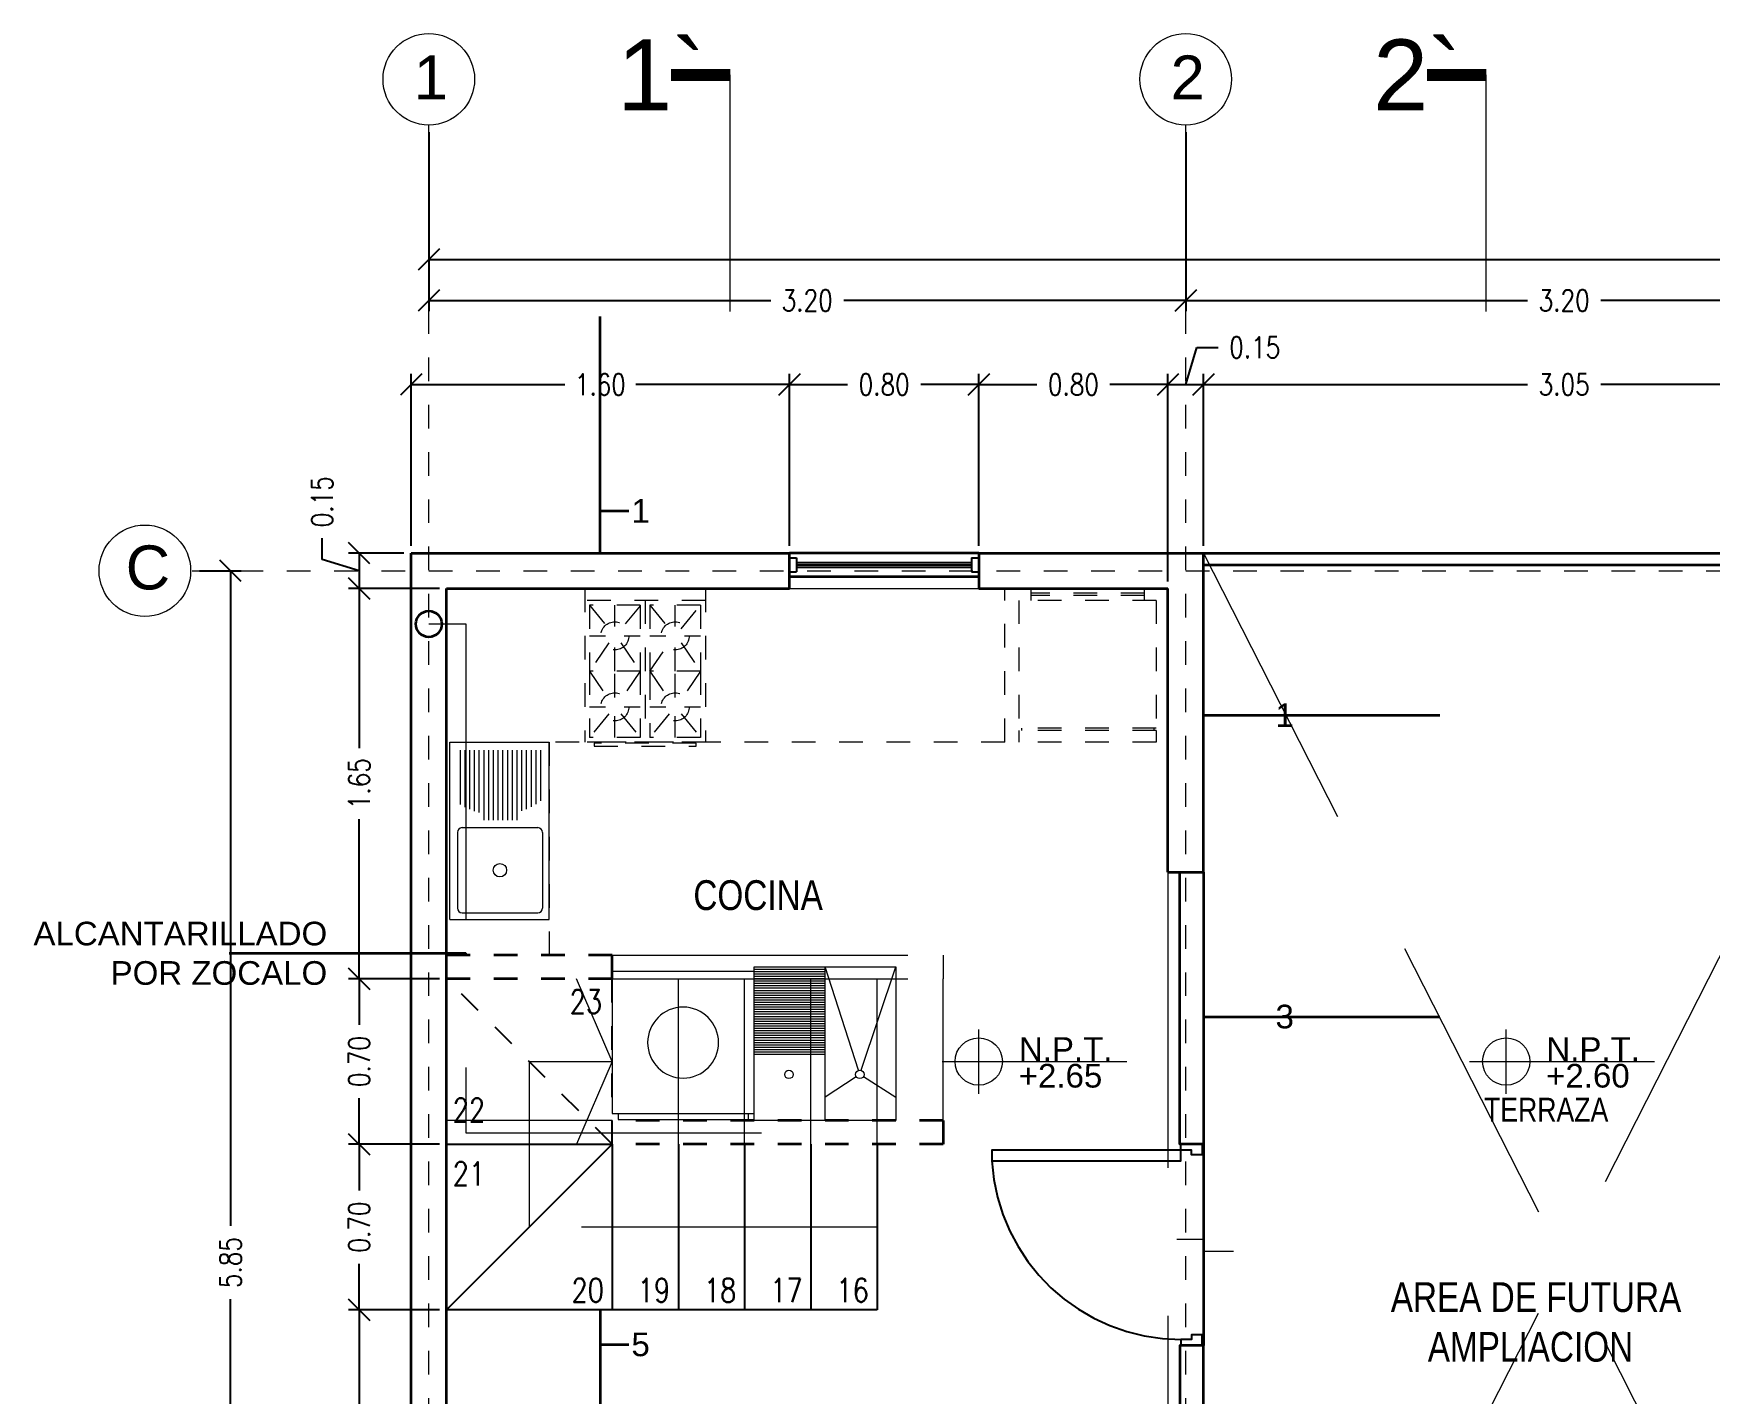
# Model space of a CAD drawing. Header units: metres. Extents: x -255 to -21, y -382 to -241.
# Drawn here: x -45.14 to -38.05, y -316.88 to -311.13 of the extents above; entities that cross this region are included whole.
import ezdxf
from ezdxf.enums import TextEntityAlignment as Align

# ---------------------------------------------------------------- set-up
doc = ezdxf.new("R2010")
doc.units = ezdxf.units.M
doc.header["$LTSCALE"] = 5
doc.header["$MEASUREMENT"] = 0
for name, pattern in [('CENTER2', [1.125, 0.75, -0.125, 0.125, -0.125]), ('DASHDOT', [1, 0.5, -0.25, 0, -0.25]), ('HIDDEN', [0.375, 0.25, -0.125])]:
    doc.linetypes.add(name, pattern=pattern)
doc.layers.get('0').update_dxf_attribs({"color": 30})
for name, color, linetype, lineweight in [('A-ANNO-DIMS', 3, 'Continuous', 18), ('A-ANNO-NOTE', 7, 'Continuous', 35), ('A-ANNO-SYMB', 3, 'Continuous', 18), ('A-ANNO-TEXT', 3, 'Continuous', 18), ('A-DOOR-FULL', 4, 'Continuous', 25), ('A-FLOR-LEVL', 7, 'Continuous', 35), ('A-FLOR-OVHD', 3, 'HIDDEN', 18), ('A-FLOR-STRS', 4, 'Continuous', 25), ('A-FURN', 8, 'Continuous', 18), ('A-GLAZ-FULL', 4, 'Continuous', 25), ('A-WALL-FULL-EXTR', 7, 'Continuous', 35), ('A-WALL-FULL-INTR', 7, 'Continuous', 35)]:
    doc.layers.add(name, color=color, linetype=linetype, lineweight=lineweight)
doc.styles.add('E-ARIAL', font='arial.ttf')
doc.styles.add('E-ROMANS', font='romans.shx', dxfattribs={"width": 0.8})
doc.styles.get("Standard").update_dxf_attribs({"font": 'arial.ttf'})
doc.dimstyles.new('E-0050_TICK_18', dxfattribs={"dimscale": 0.001, "dimtxt": 90, "dimasz": 90, "dimexe": 45, "dimexo": 30, "dimgap": 45, "dimtad": 0, "dimzin": 0, "dimdsep": 46, "dimtxsty": 'E-ROMANS', "dimblk": 'OBLIQUE', "dimcen": 45, "dimclrd": 256, "dimclre": 256, "dimclrt": 256, "dimadec": 0, "dimazin": 0, "dimtfac": 1, "dimtmove": 1, "dimatfit": 3, "dimldrblk": 'OPEN90', "dimfxl": 1, "dimtfill": 1, "dimtolj": 1, "dimtzin": 0, "dimarcsym": 0})
doc.dimstyles.new('E-0200_TICK_12', dxfattribs={"dimscale": 0.001, "dimtxt": 240, "dimasz": 240, "dimexe": 120, "dimexo": 80, "dimgap": 120, "dimtad": 0, "dimzin": 0, "dimdsep": 46, "dimtxsty": 'E-ROMANS', "dimblk": 'OBLIQUE', "dimcen": 120, "dimclrd": 256, "dimclre": 256, "dimclrt": 256, "dimadec": 0, "dimazin": 0, "dimtfac": 1, "dimtmove": 1, "dimatfit": 3, "dimldrblk": 'OPEN90', "dimfxl": 1, "dimtfill": 1, "dimtolj": 1, "dimtzin": 0, "dimlwd": -1, "dimarcsym": 0})

# ---------------------------------------------------------------- blocks, each defined once
blk = doc.blocks.new('_Oblique')
at = {"color": 0, "linetype": 'ByBlock', "lineweight": -2}
blk.add_line((-0.5, -0.5), (0.5, 0.5), dxfattribs=at)
blk = doc.blocks.new('*D364')
at = {"layer": 'A-ANNO-DIMS', "lineweight": -2, "transparency": 16777216}
for p, q in [((-43.4683, -311.5449), (-43.4683, -312.3012)), ((-40.2683, -311.5449), (-40.2683, -312.3012)), ((-43.4683, -312.2562), (-42.023, -312.2562)), ((-40.2683, -312.2562), (-41.7136, -312.2562))]:
    blk.add_line(p, q, dxfattribs=at)
at = {"layer": 'A-ANNO-DIMS', "lineweight": -2, "transparency": 16777216, "xscale": 0.09, "yscale": 0.09, "zscale": 0.09, "rotation": 180}
blk.add_blockref('_Oblique', (-43.4683, -312.2562), dxfattribs=at)
at = {"layer": 'A-ANNO-DIMS', "lineweight": -2, "transparency": 16777216, "xscale": 0.09, "yscale": 0.09, "zscale": 0.09}
blk.add_blockref('_Oblique', (-40.2683, -312.2562), dxfattribs=at)
at = {"layer": 'A-ANNO-DIMS', "transparency": 16777216, "insert": (-41.8683, -312.2562), "char_height": 0.09, "attachment_point": 5, "style": 'E-ROMANS', "bg_fill": 3, "box_fill_scale": 1.25, "bg_fill_color": 256, "bg_fill_true_color": 13158600, "bg_fill_transparency": 0}
blk.add_mtext('\\A1;3.20', dxfattribs=at)
blk = doc.blocks.new('_Open90')
at = {"color": 0, "linetype": 'ByBlock', "lineweight": -2}
for p, q in [((0, 0), (-1, 0)), ((-0.5, 0.5), (0, 0)), ((0, 0), (-0.5, -0.5))]:
    blk.add_line(p, q, dxfattribs=at)
blk = doc.blocks.new('*D365')
at = {"layer": 'A-ANNO-DIMS', "lineweight": -2, "transparency": 16777216}
for p, q in [((-40.2683, -311.5449), (-40.2683, -312.3012)), ((-40.2683, -312.2562), (-38.823, -312.2562)), ((-37.0683, -312.2562), (-38.5136, -312.2562)), ((-37.0683, -312.2262), (-37.0683, -312.2112))]:
    blk.add_line(p, q, dxfattribs=at)
at = {"layer": 'A-ANNO-DIMS', "lineweight": -2, "transparency": 16777216, "xscale": 0.09, "yscale": 0.09, "zscale": 0.09, "rotation": 180}
blk.add_blockref('_Oblique', (-40.2683, -312.2562), dxfattribs=at)
at = {"layer": 'A-ANNO-DIMS', "lineweight": -2, "transparency": 16777216, "xscale": 0.09, "yscale": 0.09, "zscale": 0.09}
blk.add_blockref('_Oblique', (-37.0683, -312.2562), dxfattribs=at)
at = {"layer": 'A-ANNO-DIMS', "transparency": 16777216, "insert": (-38.6683, -312.2562), "char_height": 0.09, "attachment_point": 5, "style": 'E-ROMANS', "bg_fill": 3, "box_fill_scale": 1.25, "bg_fill_color": 256, "bg_fill_true_color": 13158600, "bg_fill_transparency": 0}
blk.add_mtext('\\A1;3.20', dxfattribs=at)
blk = doc.blocks.new('*D370')
at = {"layer": 'A-ANNO-DIMS', "lineweight": -2, "transparency": 16777216}
for p, q in [((-43.4683, -311.5449), (-43.4683, -312.1283)), ((-24.2683, -311.5449), (-24.2683, -312.1283)), ((-43.4683, -312.0833), (-34.0521, -312.0833)), ((-24.2683, -312.0833), (-33.6844, -312.0833))]:
    blk.add_line(p, q, dxfattribs=at)
at = {"layer": 'A-ANNO-DIMS', "lineweight": -2, "transparency": 16777216, "xscale": 0.09, "yscale": 0.09, "zscale": 0.09, "rotation": 180}
blk.add_blockref('_Oblique', (-43.4683, -312.0833), dxfattribs=at)
at = {"layer": 'A-ANNO-DIMS', "lineweight": -2, "transparency": 16777216, "xscale": 0.09, "yscale": 0.09, "zscale": 0.09}
blk.add_blockref('_Oblique', (-24.2683, -312.0833), dxfattribs=at)
at = {"layer": 'A-ANNO-DIMS', "transparency": 16777216, "insert": (-33.8683, -312.0833), "char_height": 0.09, "attachment_point": 5, "style": 'E-ROMANS', "bg_fill": 3, "box_fill_scale": 1.25, "bg_fill_color": 256, "bg_fill_true_color": 13158600, "bg_fill_transparency": 0}
blk.add_mtext('\\A1;19.20', dxfattribs=at)
blk = doc.blocks.new('TAG-LEVEL-PL')
for p, q in [((0, -0.1359), (0, 0.1359)), ((-0.1545, 0), (0.6266, 0))]:
    blk.add_line(p, q)
blk.add_circle((0, 0), 0.1)
at = {"style": 'E-ARIAL'}
blk.add_attdef('REF', text='', height=0.1, dxfattribs=at).set_placement((0.1697, -0.0271), align=Align.BOTTOM_LEFT)
blk.add_attdef('NIVEL', text='', height=0.1, dxfattribs=at).set_placement((0.1688, -0.01), align=Align.TOP_LEFT)
blk = doc.blocks.new('DOOR-80')
for points in [[(-0.07, 0.89), (-0.07, 0.09), (-0.025, 0.09), (-0.025, 0.89), (-0.07, 0.89)], [(-0.825, 0.09), (-0.85, 0.09), (-0.85, 0), (-0.805, 0), (-0.805, 0.045), (-0.825, 0.045), (-0.825, 0.09)], [(-0.025, 0.09), (0, 0.09), (0, 0), (-0.045, 0), (-0.045, 0.045), (-0.025, 0.045), (-0.025, 0.09)]]:
    blk.add_lwpolyline(points)
at = {"linetype": 'HIDDEN'}
blk.add_arc((-0.0227, 0.0891), 0.8023, 93.38109, 179.93414, dxfattribs=at)
blk = doc.blocks.new('*D491')
at = {"layer": 'A-ANNO-DIMS', "lineweight": -2, "transparency": 16777216}
for p, q in [((-44.4383, -313.3995), (-44.2613, -313.3995)), ((-44.3063, -313.3995), (-44.3063, -316.1698)), ((-44.3063, -319.2495), (-44.3063, -316.4792)), ((-44.4383, -319.2495), (-44.2613, -319.2495))]:
    blk.add_line(p, q, dxfattribs=at)
at = {"layer": 'A-ANNO-DIMS', "lineweight": -2, "transparency": 16777216, "xscale": 0.09, "yscale": 0.09, "zscale": 0.09}
for p, rotation in [((-44.3063, -313.3995), 90), ((-44.3063, -319.2495), 270)]:
    blk.add_blockref('_Oblique', p, dxfattribs=dict(at, rotation=rotation))
at = {"layer": 'A-ANNO-DIMS', "transparency": 16777216, "insert": (-44.3063, -316.3245), "char_height": 0.09, "attachment_point": 5, "rotation": 90, "style": 'E-ROMANS', "bg_fill": 3, "box_fill_scale": 1.25, "bg_fill_color": 256, "bg_fill_true_color": 13158600, "bg_fill_transparency": 0}
blk.add_mtext('\\A1;5.85', dxfattribs=at)
blk = doc.blocks.new('*D492')
at = {"layer": 'A-ANNO-DIMS', "lineweight": -2, "transparency": 16777216}
for p, q in [((-43.9198, -313.3522), (-43.9198, -313.2622)), ((-43.7623, -313.3995), (-43.9198, -313.3522)), ((-43.5733, -313.3245), (-43.8073, -313.3245)), ((-43.7623, -313.3245), (-43.7623, -313.4745)), ((-43.4233, -313.4745), (-43.8073, -313.4745))]:
    blk.add_line(p, q, dxfattribs=at)
at = {"layer": 'A-ANNO-DIMS', "lineweight": -2, "transparency": 16777216, "xscale": 0.09, "yscale": 0.09, "zscale": 0.09}
for p, rotation in [((-43.7623, -313.3245), 90), ((-43.7623, -313.4745), 270)]:
    blk.add_blockref('_Oblique', p, dxfattribs=dict(at, rotation=rotation))
at = {"layer": 'A-ANNO-DIMS', "transparency": 16777216, "insert": (-43.9198, -313.1075), "char_height": 0.09, "attachment_point": 5, "rotation": 90, "style": 'E-ROMANS', "bg_fill": 3, "box_fill_scale": 1.25, "bg_fill_color": 256, "bg_fill_true_color": 13158600, "bg_fill_transparency": 0}
blk.add_mtext('\\A1;0.15', dxfattribs=at)
blk = doc.blocks.new('*D493')
at = {"layer": 'A-ANNO-DIMS', "lineweight": -2, "transparency": 16777216}
for p, q in [((-43.4233, -313.4745), (-43.8073, -313.4745)), ((-43.7623, -313.4745), (-43.7623, -314.1499)), ((-43.7623, -315.1245), (-43.7623, -314.4491)), ((-43.4233, -315.1245), (-43.8073, -315.1245))]:
    blk.add_line(p, q, dxfattribs=at)
at = {"layer": 'A-ANNO-DIMS', "lineweight": -2, "transparency": 16777216, "xscale": 0.09, "yscale": 0.09, "zscale": 0.09}
for p, rotation in [((-43.7623, -313.4745), 90), ((-43.7623, -315.1245), 270)]:
    blk.add_blockref('_Oblique', p, dxfattribs=dict(at, rotation=rotation))
at = {"layer": 'A-ANNO-DIMS', "transparency": 16777216, "insert": (-43.7623, -314.2995), "char_height": 0.09, "attachment_point": 5, "rotation": 90, "style": 'E-ROMANS', "bg_fill": 3, "box_fill_scale": 1.25, "bg_fill_color": 256, "bg_fill_true_color": 13158600, "bg_fill_transparency": 0}
blk.add_mtext('\\A1;1.65', dxfattribs=at)
blk = doc.blocks.new('*D494')
at = {"layer": 'A-ANNO-DIMS', "lineweight": -2, "transparency": 16777216}
for p, q in [((-43.4233, -315.1245), (-43.8073, -315.1245)), ((-43.7623, -315.1245), (-43.7623, -315.3198)), ((-43.7623, -315.8245), (-43.7623, -315.6292)), ((-43.4233, -315.8245), (-43.8073, -315.8245))]:
    blk.add_line(p, q, dxfattribs=at)
at = {"layer": 'A-ANNO-DIMS', "lineweight": -2, "transparency": 16777216, "xscale": 0.09, "yscale": 0.09, "zscale": 0.09}
for p, rotation in [((-43.7623, -315.1245), 90), ((-43.7623, -315.8245), 270)]:
    blk.add_blockref('_Oblique', p, dxfattribs=dict(at, rotation=rotation))
at = {"layer": 'A-ANNO-DIMS', "transparency": 16777216, "insert": (-43.7623, -315.4745), "char_height": 0.09, "attachment_point": 5, "rotation": 90, "style": 'E-ROMANS', "bg_fill": 3, "box_fill_scale": 1.25, "bg_fill_color": 256, "bg_fill_true_color": 13158600, "bg_fill_transparency": 0}
blk.add_mtext('\\A1;0.70', dxfattribs=at)
blk = doc.blocks.new('*D495')
at = {"layer": 'A-ANNO-DIMS', "lineweight": -2, "transparency": 16777216}
for p, q in [((-43.4233, -315.8245), (-43.8073, -315.8245)), ((-43.7623, -315.8245), (-43.7623, -316.0198)), ((-43.7623, -316.5245), (-43.7623, -316.3292)), ((-43.4233, -316.5245), (-43.8073, -316.5245))]:
    blk.add_line(p, q, dxfattribs=at)
at = {"layer": 'A-ANNO-DIMS', "lineweight": -2, "transparency": 16777216, "xscale": 0.09, "yscale": 0.09, "zscale": 0.09}
for p, rotation in [((-43.7623, -315.8245), 90), ((-43.7623, -316.5245), 270)]:
    blk.add_blockref('_Oblique', p, dxfattribs=dict(at, rotation=rotation))
at = {"layer": 'A-ANNO-DIMS', "transparency": 16777216, "insert": (-43.7623, -316.1745), "char_height": 0.09, "attachment_point": 5, "rotation": 90, "style": 'E-ROMANS', "bg_fill": 3, "box_fill_scale": 1.25, "bg_fill_color": 256, "bg_fill_true_color": 13158600, "bg_fill_transparency": 0}
blk.add_mtext('\\A1;0.70', dxfattribs=at)
blk = doc.blocks.new('*D496')
at = {"layer": 'A-ANNO-DIMS', "lineweight": -2, "transparency": 16777216}
for p, q in [((-43.4233, -316.5245), (-43.8073, -316.5245)), ((-43.7623, -316.5245), (-43.7623, -317.6948)), ((-43.7623, -319.1745), (-43.7623, -318.0042)), ((-43.4233, -319.1745), (-43.8073, -319.1745))]:
    blk.add_line(p, q, dxfattribs=at)
at = {"layer": 'A-ANNO-DIMS', "lineweight": -2, "transparency": 16777216, "xscale": 0.09, "yscale": 0.09, "zscale": 0.09}
for p, rotation in [((-43.7623, -316.5245), 90), ((-43.7623, -319.1745), 270)]:
    blk.add_blockref('_Oblique', p, dxfattribs=dict(at, rotation=rotation))
at = {"layer": 'A-ANNO-DIMS', "transparency": 16777216, "insert": (-43.7623, -317.8495), "char_height": 0.09, "attachment_point": 5, "rotation": 90, "style": 'E-ROMANS', "bg_fill": 3, "box_fill_scale": 1.25, "bg_fill_color": 256, "bg_fill_true_color": 13158600, "bg_fill_transparency": 0}
blk.add_mtext('\\A1;2.65', dxfattribs=at)
blk = doc.blocks.new('*D510')
at = {"layer": 'A-ANNO-DIMS', "lineweight": -2, "transparency": 16777216}
for p, q in [((-43.5433, -313.2945), (-43.5433, -312.5673)), ((-43.5433, -312.6123), (-42.8928, -312.6123)), ((-41.9433, -312.6123), (-42.5937, -312.6123)), ((-41.9433, -313.2945), (-41.9433, -312.5673))]:
    blk.add_line(p, q, dxfattribs=at)
at = {"layer": 'A-ANNO-DIMS', "lineweight": -2, "transparency": 16777216, "xscale": 0.09, "yscale": 0.09, "zscale": 0.09, "rotation": 180}
blk.add_blockref('_Oblique', (-43.5433, -312.6123), dxfattribs=at)
at = {"layer": 'A-ANNO-DIMS', "lineweight": -2, "transparency": 16777216, "xscale": 0.09, "yscale": 0.09, "zscale": 0.09}
blk.add_blockref('_Oblique', (-41.9433, -312.6123), dxfattribs=at)
at = {"layer": 'A-ANNO-DIMS', "transparency": 16777216, "insert": (-42.7433, -312.6123), "char_height": 0.09, "attachment_point": 5, "style": 'E-ROMANS', "bg_fill": 3, "box_fill_scale": 1.25, "bg_fill_color": 256, "bg_fill_true_color": 13158600, "bg_fill_transparency": 0}
blk.add_mtext('\\A1;1.60', dxfattribs=at)
blk = doc.blocks.new('*D511')
at = {"layer": 'A-ANNO-DIMS', "lineweight": -2, "transparency": 16777216}
for p, q in [((-41.9433, -313.2945), (-41.9433, -312.5673)), ((-41.9433, -312.6123), (-41.698, -312.6123)), ((-41.1433, -312.6123), (-41.3886, -312.6123)), ((-41.1433, -313.2945), (-41.1433, -312.5673))]:
    blk.add_line(p, q, dxfattribs=at)
at = {"layer": 'A-ANNO-DIMS', "lineweight": -2, "transparency": 16777216, "xscale": 0.09, "yscale": 0.09, "zscale": 0.09, "rotation": 180}
blk.add_blockref('_Oblique', (-41.9433, -312.6123), dxfattribs=at)
at = {"layer": 'A-ANNO-DIMS', "lineweight": -2, "transparency": 16777216, "xscale": 0.09, "yscale": 0.09, "zscale": 0.09}
blk.add_blockref('_Oblique', (-41.1433, -312.6123), dxfattribs=at)
at = {"layer": 'A-ANNO-DIMS', "transparency": 16777216, "insert": (-41.5433, -312.6123), "char_height": 0.09, "attachment_point": 5, "style": 'E-ROMANS', "bg_fill": 3, "box_fill_scale": 1.25, "bg_fill_color": 256, "bg_fill_true_color": 13158600, "bg_fill_transparency": 0}
blk.add_mtext('\\A1;0.80', dxfattribs=at)
blk = doc.blocks.new('*D512')
at = {"layer": 'A-ANNO-DIMS', "lineweight": -2, "transparency": 16777216}
for p, q in [((-41.1433, -313.2945), (-41.1433, -312.5673)), ((-41.1433, -312.6123), (-40.898, -312.6123)), ((-40.3433, -312.6123), (-40.5886, -312.6123)), ((-40.3433, -313.4445), (-40.3433, -312.5673))]:
    blk.add_line(p, q, dxfattribs=at)
at = {"layer": 'A-ANNO-DIMS', "lineweight": -2, "transparency": 16777216, "xscale": 0.09, "yscale": 0.09, "zscale": 0.09, "rotation": 180}
blk.add_blockref('_Oblique', (-41.1433, -312.6123), dxfattribs=at)
at = {"layer": 'A-ANNO-DIMS', "lineweight": -2, "transparency": 16777216, "xscale": 0.09, "yscale": 0.09, "zscale": 0.09}
blk.add_blockref('_Oblique', (-40.3433, -312.6123), dxfattribs=at)
at = {"layer": 'A-ANNO-DIMS', "transparency": 16777216, "insert": (-40.7433, -312.6123), "char_height": 0.09, "attachment_point": 5, "style": 'E-ROMANS', "bg_fill": 3, "box_fill_scale": 1.25, "bg_fill_color": 256, "bg_fill_true_color": 13158600, "bg_fill_transparency": 0}
blk.add_mtext('\\A1;0.80', dxfattribs=at)
blk = doc.blocks.new('*D513')
at = {"layer": 'A-ANNO-DIMS', "lineweight": -2, "transparency": 16777216}
for p, q in [((-40.2683, -312.6123), (-40.221, -312.4548)), ((-40.221, -312.4548), (-40.131, -312.4548)), ((-40.3433, -313.4445), (-40.3433, -312.5673)), ((-40.3433, -312.6123), (-40.1933, -312.6123)), ((-40.1933, -313.2945), (-40.1933, -312.5673))]:
    blk.add_line(p, q, dxfattribs=at)
at = {"layer": 'A-ANNO-DIMS', "lineweight": -2, "transparency": 16777216, "xscale": 0.09, "yscale": 0.09, "zscale": 0.09, "rotation": 180}
blk.add_blockref('_Oblique', (-40.3433, -312.6123), dxfattribs=at)
at = {"layer": 'A-ANNO-DIMS', "lineweight": -2, "transparency": 16777216, "xscale": 0.09, "yscale": 0.09, "zscale": 0.09}
blk.add_blockref('_Oblique', (-40.1933, -312.6123), dxfattribs=at)
at = {"layer": 'A-ANNO-DIMS', "transparency": 16777216, "insert": (-39.9763, -312.4548), "char_height": 0.09, "attachment_point": 5, "style": 'E-ROMANS', "bg_fill": 3, "box_fill_scale": 1.25, "bg_fill_color": 256, "bg_fill_true_color": 13158600, "bg_fill_transparency": 0}
blk.add_mtext('\\A1;0.15', dxfattribs=at)
blk = doc.blocks.new('*D514')
at = {"layer": 'A-ANNO-DIMS', "lineweight": -2, "transparency": 16777216}
for p, q in [((-40.1933, -313.2945), (-40.1933, -312.5673)), ((-40.1933, -312.6123), (-38.823, -312.6123)), ((-37.1433, -312.6123), (-38.5136, -312.6123)), ((-37.1433, -313.2945), (-37.1433, -312.5673))]:
    blk.add_line(p, q, dxfattribs=at)
at = {"layer": 'A-ANNO-DIMS', "lineweight": -2, "transparency": 16777216, "xscale": 0.09, "yscale": 0.09, "zscale": 0.09, "rotation": 180}
blk.add_blockref('_Oblique', (-40.1933, -312.6123), dxfattribs=at)
at = {"layer": 'A-ANNO-DIMS', "lineweight": -2, "transparency": 16777216, "xscale": 0.09, "yscale": 0.09, "zscale": 0.09}
blk.add_blockref('_Oblique', (-37.1433, -312.6123), dxfattribs=at)
at = {"layer": 'A-ANNO-DIMS', "transparency": 16777216, "insert": (-38.6683, -312.6123), "char_height": 0.09, "attachment_point": 5, "style": 'E-ROMANS', "bg_fill": 3, "box_fill_scale": 1.25, "bg_fill_color": 256, "bg_fill_true_color": 13158600, "bg_fill_transparency": 0}
blk.add_mtext('\\A1;3.05', dxfattribs=at)
blk = doc.blocks.new('TAG-CORTE-2')
blk.add_line((0, 0), (0, 2))
at = {"const_width": 0.1}
blk.add_lwpolyline([(0, 2), (0.5, 2)], dxfattribs=at)
at = {"style": 'E-ARIAL'}
blk.add_attdef('A', text='', height=0.6, dxfattribs=at).set_placement((0.5, 2), align=Align.MIDDLE_LEFT)
blk = doc.blocks.new('LAVADORA-PL')
for p, q in [((0, 0), (0, 0.6)), ((0, 0.6), (0.6, 0.6)), ((0.6, 0.6), (0.6, 0)), ((0.625, 0.575), (0.625, 0.025)), ((0.6, 0), (0, 0))]:
    blk.add_line(p, q)
for points in [[(0.6, 0.575), (0.625, 0.575)], [(0.6, 0.025), (0.625, 0.025)]]:
    blk.add_lwpolyline(points)
blk.add_circle((0.3, 0.3), 0.15)

msp = doc.modelspace()

# ---------------------------------------------------------------- linework, layer by layer
at = {"layer": 'A-ANNO-SYMB', "linetype": 'CENTER2', "ltscale": 0.001}
for p, q in [((-43.4683, -324.5974), (-43.4683, -311.5149)), ((-40.2683, -324.5974), (-40.2683, -311.5149)), ((-44.4683, -313.3995), (-23.2683, -313.3995))]:
    msp.add_line(p, q, dxfattribs=at)
at = {"layer": 'A-ANNO-SYMB'}
msp.add_lwpolyline([(-40.3062, -316.2262), (-40.1933, -316.2262), (-40.1933, -316.2762), (-40.0665, -316.2762)], dxfattribs=at)
at = {"layer": 'A-ANNO-SYMB', "linetype": 'CENTER2'}
msp.add_circle((-44.6689, -313.3995), 0.1935, dxfattribs=at)
at = {"layer": 'A-FLOR-LEVL'}
for p, q in [((-41.1433, -313.3245), (-41.9433, -313.3245)), ((-40.1933, -313.3245), (-37.1433, -313.3245)), ((-40.1933, -313.3745), (-37.1433, -313.3745)), ((-41.1433, -313.4245), (-41.9433, -313.4245))]:
    msp.add_line(p, q, dxfattribs=at)
msp.add_lwpolyline([(-40.1933, -315.8245), (-40.1933, -316.6745)], dxfattribs=at)
at = {"layer": 'A-FLOR-OVHD'}
for p, q in [((-40.1933, -313.3245), (-37.1433, -319.3245)), ((-40.1933, -319.3245), (-37.1433, -313.3245)), ((-41.9433, -313.4745), (-41.1433, -313.4745)), ((-40.3433, -314.6745), (-40.3433, -317.9745)), ((-42.6933, -315.0245), (-41.2933, -315.0245)), ((-41.2933, -315.0245), (-41.2933, -315.1245)), ((-42.6933, -315.1245), (-41.2933, -315.1245)), ((-42.4133, -315.8245), (-42.4133, -315.1245)), ((-42.1333, -315.8245), (-42.1333, -315.1245)), ((-41.8533, -315.8245), (-41.8533, -315.1245)), ((-41.5733, -315.8245), (-41.5733, -315.1245)), ((-41.2933, -315.7245), (-41.2933, -315.1245)), ((-43.0433, -316.1745), (-43.0433, -315.4745)), ((-43.0433, -315.4745), (-42.6933, -315.4745)), ((-41.5733, -316.1745), (-43.0433, -316.1745))]:
    msp.add_line(p, q, dxfattribs=at)
for points in [[(-42.6933, -315.4745), (-42.8445, -315.1245)], [(-42.6933, -315.4745), (-42.8445, -315.8245)]]:
    msp.add_lwpolyline(points, dxfattribs=at)
at = {"layer": 'A-FLOR-STRS', "linetype": 'HIDDEN', "ltscale": 0.001}
for q in [(-43.3933, -315.1245), (-42.6933, -315.1245)]:
    msp.add_line((-42.6933, -315.8245), q, dxfattribs=at)
at = {"layer": 'A-FLOR-STRS'}
for p, q in [((-43.3933, -315.8245), (-42.6933, -315.8245)), ((-42.6933, -315.8245), (-42.6933, -316.5245)), ((-42.4133, -315.8245), (-42.4133, -316.5245)), ((-42.1333, -315.8245), (-42.1333, -316.5245)), ((-41.8533, -315.8245), (-41.8533, -316.5245)), ((-41.5733, -315.8245), (-41.5733, -316.5245)), ((-41.5733, -316.5245), (-43.3933, -316.5245))]:
    msp.add_line(p, q, dxfattribs=at)
at = {"layer": 'A-FLOR-STRS', "linetype": 'DASHDOT', "ltscale": 15}
msp.add_line((-42.6933, -315.8245), (-43.3933, -316.5245), dxfattribs=at)
at = {"layer": 'A-FURN', "linetype": 'HIDDEN', "ltscale": 0.001}
for p, q in [((-42.8091, -313.4745), (-42.8091, -314.1245)), ((-42.2991, -313.5245), (-42.8091, -313.5245)), ((-42.5541, -313.5245), (-42.5541, -314.1245)), ((-42.2991, -313.4745), (-42.2991, -314.1245)), ((-40.9733, -313.5245), (-40.9733, -314.0645)), ((-40.3933, -313.5245), (-40.9733, -313.5245)), ((-40.3933, -313.5245), (-40.3933, -314.0645)), ((-42.7891, -313.5445), (-42.7071, -313.6445)), ((-42.5741, -313.5445), (-42.7891, -313.5445)), ((-42.7891, -313.5445), (-42.7891, -313.8245)), ((-42.6816, -313.6351), (-42.6816, -313.5445)), ((-42.5741, -313.548), (-42.6561, -313.6445)), ((-42.5741, -313.5445), (-42.5741, -313.8245)), ((-42.5341, -313.5445), (-42.4521, -313.6445)), ((-42.5341, -313.5445), (-42.5341, -313.848)), ((-42.3191, -313.5445), (-42.5341, -313.5445)), ((-42.4266, -313.6351), (-42.4266, -313.5445)), ((-42.4011, -313.6445), (-42.3191, -313.5445)), ((-42.3191, -313.5445), (-42.3191, -313.8245)), ((-42.7891, -313.6745), (-42.721, -313.6745)), ((-42.6422, -313.6745), (-42.5741, -313.6745)), ((-42.5341, -313.6745), (-42.466, -313.6745)), ((-42.3872, -313.6745), (-42.3191, -313.6745)), ((-42.7071, -313.7045), (-42.7891, -313.8245)), ((-42.6816, -313.8245), (-42.6816, -313.7139)), ((-42.6561, -313.7045), (-42.5741, -313.8245)), ((-42.5341, -313.8245), (-42.4521, -313.7045)), ((-42.4266, -313.8245), (-42.4266, -313.7139)), ((-42.4011, -313.7045), (-42.3191, -313.8245)), ((-42.7891, -313.8245), (-42.7071, -313.9445)), ((-42.7891, -313.8245), (-42.7891, -314.1045)), ((-42.5741, -313.8245), (-42.7891, -313.8245)), ((-42.6816, -313.9351), (-42.6816, -313.8245)), ((-42.5741, -313.8245), (-42.6561, -313.9445)), ((-42.5741, -313.8245), (-42.5741, -314.1045)), ((-42.5341, -313.8245), (-42.4521, -313.9445)), ((-42.3191, -313.8245), (-42.5341, -313.8245)), ((-42.5341, -313.8445), (-42.5341, -314.1045)), ((-42.4266, -313.9351), (-42.4266, -313.8245)), ((-42.3191, -313.8245), (-42.4011, -313.9445)), ((-42.3191, -313.8245), (-42.3191, -314.1045)), ((-42.7891, -313.9745), (-42.721, -313.9745)), ((-42.7071, -314.0045), (-42.7891, -314.1045)), ((-42.6816, -314.1045), (-42.6816, -314.0139)), ((-42.6561, -314.0045), (-42.5741, -314.1045)), ((-42.6422, -313.9745), (-42.5741, -313.9745)), ((-42.5341, -313.9745), (-42.466, -313.9745)), ((-42.4521, -314.0045), (-42.5341, -314.1045)), ((-42.4266, -314.1045), (-42.4266, -314.0139)), ((-42.4011, -314.0045), (-42.3191, -314.1045)), ((-42.3872, -313.9745), (-42.3191, -313.9745)), ((-40.3933, -314.0645), (-40.9733, -314.0645)), ((-40.3933, -314.0745), (-40.9733, -314.0745)), ((-40.9733, -314.0745), (-40.9733, -314.1245)), ((-40.9633, -314.0645), (-40.9633, -314.0745)), ((-40.4033, -314.0645), (-40.4033, -314.0745)), ((-40.3933, -314.0745), (-40.3933, -314.1245)), ((-41.0333, -314.1245), (-42.9591, -314.1245)), ((-42.9591, -314.1245), (-42.9591, -315.0245)), ((-42.2991, -314.1245), (-42.8091, -314.1245)), ((-42.5741, -314.1045), (-42.7891, -314.1045)), ((-42.3191, -314.1045), (-42.5341, -314.1045)), ((-40.3933, -314.1245), (-40.9733, -314.1245))]:
    msp.add_line(p, q, dxfattribs=at)
at = {"layer": 'A-FURN'}
for p, q in [((-43.3363, -314.1585), (-43.3363, -314.3874)), ((-43.3163, -314.1585), (-43.3163, -314.3985)), ((-43.2963, -314.1585), (-43.2963, -314.4078)), ((-43.2763, -314.1585), (-43.2763, -314.4154)), ((-43.2563, -314.1585), (-43.2563, -314.4214)), ((-43.2363, -314.1585), (-43.2363, -314.4542)), ((-43.2163, -314.1585), (-43.2163, -314.4542)), ((-43.1963, -314.1585), (-43.1963, -314.4542)), ((-43.1763, -314.1585), (-43.1763, -314.4542)), ((-43.1563, -314.1585), (-43.1563, -314.4542)), ((-43.1363, -314.1585), (-43.1363, -314.4542)), ((-43.1163, -314.1585), (-43.1163, -314.4542)), ((-43.0963, -314.1585), (-43.0963, -314.4542)), ((-43.0763, -314.1585), (-43.0763, -314.4146)), ((-43.0563, -314.1585), (-43.0563, -314.4068)), ((-43.0363, -314.1585), (-43.0363, -314.3973)), ((-43.0163, -314.1585), (-43.0163, -314.386)), ((-42.9963, -314.1585), (-42.9963, -314.3725)), ((-42.9591, -314.8745), (-42.9591, -314.1245)), ((-43.3477, -314.5055), (-43.3477, -314.8255)), ((-43.3277, -314.4855), (-43.0077, -314.4855)), ((-42.9877, -314.5055), (-42.9877, -314.8255)), ((-43.3277, -314.8455), (-43.0077, -314.8455)), ((-42.0933, -315.7245), (-42.0933, -315.0745)), ((-42.0933, -315.0745), (-41.4933, -315.0745)), ((-42.0933, -315.0835), (-41.7933, -315.0835)), ((-42.0933, -315.0935), (-41.7933, -315.0935)), ((-41.6515, -315.5114), (-41.7933, -315.0745)), ((-41.7933, -315.7245), (-41.7933, -315.0745)), ((-41.6411, -315.5114), (-41.4933, -315.0745)), ((-41.4933, -315.0745), (-41.4933, -315.7245)), ((-42.0933, -315.1035), (-41.7933, -315.1035)), ((-42.0933, -315.1135), (-41.7933, -315.1135)), ((-42.0933, -315.1235), (-41.7933, -315.1235)), ((-42.0933, -315.1335), (-41.7933, -315.1335)), ((-42.0933, -315.1435), (-41.7933, -315.1435)), ((-42.0933, -315.1535), (-41.7933, -315.1535)), ((-42.0933, -315.1635), (-41.7933, -315.1635)), ((-42.0933, -315.1735), (-41.7933, -315.1735)), ((-42.0933, -315.1735), (-41.7933, -315.1735)), ((-42.0933, -315.1835), (-41.7933, -315.1835)), ((-42.0933, -315.1935), (-41.7933, -315.1935)), ((-42.0933, -315.2035), (-41.7933, -315.2035)), ((-42.0933, -315.2135), (-41.7933, -315.2135)), ((-42.0933, -315.2235), (-41.7933, -315.2235)), ((-42.0933, -315.2335), (-41.7933, -315.2335)), ((-42.0933, -315.2435), (-41.7933, -315.2435)), ((-42.0933, -315.2535), (-41.7933, -315.2535)), ((-42.0933, -315.2535), (-41.7933, -315.2535)), ((-42.0933, -315.2635), (-41.7933, -315.2635)), ((-42.0933, -315.2635), (-41.7933, -315.2635)), ((-42.0933, -315.2735), (-41.7933, -315.2735)), ((-42.0933, -315.2735), (-41.7933, -315.2735)), ((-42.0933, -315.2835), (-41.7933, -315.2835)), ((-42.0933, -315.2835), (-41.7933, -315.2835)), ((-42.0933, -315.2935), (-41.7933, -315.2935)), ((-42.0933, -315.2935), (-41.7933, -315.2935)), ((-42.0933, -315.3035), (-41.7933, -315.3035)), ((-42.0933, -315.3135), (-41.7933, -315.3135)), ((-42.0933, -315.3235), (-41.7933, -315.3235)), ((-42.0933, -315.3335), (-41.7933, -315.3335)), ((-42.0933, -315.3435), (-41.7933, -315.3435)), ((-42.0933, -315.3535), (-41.7933, -315.3535)), ((-42.0933, -315.3635), (-41.7933, -315.3635)), ((-42.0933, -315.3735), (-41.7933, -315.3735)), ((-42.0933, -315.3835), (-41.7933, -315.3835)), ((-42.0933, -315.3935), (-41.7933, -315.3935)), ((-42.0933, -315.4035), (-41.7933, -315.4035)), ((-42.0933, -315.4135), (-41.7933, -315.4135)), ((-42.0933, -315.4235), (-41.7933, -315.4235)), ((-42.0933, -315.4335), (-41.7933, -315.4335)), ((-42.0933, -315.4435), (-41.7933, -315.4435)), ((-41.6616, -315.5387), (-41.7933, -315.6245)), ((-41.631, -315.5384), (-41.4933, -315.6245)), ((-41.4933, -315.7245), (-42.0933, -315.7245))]:
    msp.add_line(p, q, dxfattribs=at)
at = {"layer": 'A-FURN', "linetype": 'HIDDEN', "ltscale": 0.001}
msp.add_lwpolyline([(-42.3381, -314.128), (-42.7694, -314.128), (-42.7694, -314.1408), (-42.3381, -314.1408)], close=True, dxfattribs=at)
for centre in [(-42.6816, -313.6745), (-42.4266, -313.6745), (-42.6816, -313.9745), (-42.4266, -313.9745)]:
    msp.add_circle(centre, 0.0594, dxfattribs=at)
at = {"layer": 'A-FURN'}
for centre, radius in [((-43.1677, -314.6655), 0.0284), ((-41.9456, -315.5288), 0.0181), ((-41.6464, -315.5288), 0.0181)]:
    msp.add_circle(centre, radius, dxfattribs=at)
for centre, start, end in [((-43.3277, -314.5055), 90, 180), ((-43.0077, -314.5055), 0, 90), ((-43.3277, -314.8255), 180, 270), ((-43.0077, -314.8255), 270, 0)]:
    msp.add_arc(centre, 0.02, start, end, dxfattribs=at)
at = {"layer": 'A-GLAZ-FULL'}
for p, q in [((-41.9433, -313.3445), (-41.9133, -313.3445)), ((-41.9133, -313.3645), (-41.1733, -313.3645)), ((-41.9133, -313.3745), (-41.1733, -313.3745)), ((-41.9133, -313.3845), (-41.1733, -313.3845)), ((-41.1733, -313.3445), (-41.1433, -313.3445)), ((-41.9433, -313.4045), (-41.9133, -313.4045)), ((-41.1733, -313.4045), (-41.1433, -313.4045))]:
    msp.add_line(p, q, dxfattribs=at)
at = {"layer": 'A-GLAZ-FULL', "ltscale": 0.001}
for p, q in [((-41.9133, -313.3445), (-41.9133, -313.4045)), ((-41.1733, -313.3445), (-41.1733, -313.4045))]:
    msp.add_line(p, q, dxfattribs=at)
at = {"layer": 'A-WALL-FULL-EXTR'}
for p, q in [((-43.5433, -319.3245), (-43.5433, -313.3245)), ((-43.5433, -313.3245), (-41.9433, -313.3245)), ((-41.9433, -313.4745), (-41.9433, -313.3245)), ((-41.1433, -313.3245), (-41.1433, -313.4745)), ((-41.1433, -313.3245), (-40.3433, -313.3245)), ((-40.3433, -313.3245), (-40.1933, -313.3245)), ((-40.1933, -314.6745), (-40.1933, -313.3245)), ((-43.3933, -319.1745), (-43.3933, -313.4745)), ((-43.3933, -313.4745), (-41.9433, -313.4745)), ((-41.1433, -313.4745), (-40.3433, -313.4745)), ((-40.3433, -314.6745), (-40.3433, -313.4745)), ((-40.3433, -314.6745), (-40.1933, -314.6745))]:
    msp.add_line(p, q, dxfattribs=at)
at = {"layer": 'A-WALL-FULL-INTR', "linetype": 'HIDDEN', "ltscale": 0.001}
for p, q in [((-42.6933, -315.1245), (-42.6933, -315.0245)), ((-42.6933, -315.1245), (-43.3933, -315.1245)), ((-41.2933, -315.7245), (-42.6933, -315.7245)), ((-41.2933, -315.7245), (-41.2933, -315.8245)), ((-41.2933, -315.8245), (-42.6933, -315.8245))]:
    msp.add_line(p, q, dxfattribs=at)
at = {"layer": 'A-WALL-FULL-INTR'}
for points in [[(-40.1933, -314.6745), (-40.1933, -315.8245), (-40.2933, -315.8245), (-40.2933, -314.6745)], [(-40.1933, -317.9745), (-40.1933, -316.6745), (-40.2933, -316.6745), (-40.2933, -317.9745)]]:
    msp.add_lwpolyline(points, dxfattribs=at)

# ---------------------------------------------------------------- block references
at = {"layer": 'A-ANNO-SYMB'}
for p, values in [((-41.1433, -315.4745), {'NIVEL': '+2.65', 'REF': 'N.P.T.'}), ((-38.9134, -315.4745), {'NIVEL': '+2.60', 'REF': 'N.P.T.'})]:
    msp.add_blockref('TAG-LEVEL-PL', p, dxfattribs=at).add_auto_attribs(values)
at = {"layer": 'A-DOOR-FULL', "rotation": 90}
msp.add_blockref('DOOR-80', (-40.1983, -315.8245), dxfattribs=at)
at = {"layer": 'A-FURN', "xscale": -1, "rotation": 90}
msp.add_blockref('LAVADORA-PL', (-42.0933, -315.0945), dxfattribs=at)

# ---------------------------------------------------------------- texts
at = {"layer": 'A-ANNO-TEXT', "char_height": 0.186083, "attachment_point": 1}
for s, insert in [('{\\fArial|b0|i0|c0|p34;1}', (-43.5323, -311.2206)), ('{\\fArial|b0|i0|c0|p34;2}', (-40.3323, -311.2206)), ('{\\fArial|b0|i0|c0|p34;C}', (-44.7499, -313.2923))]:
    msp.add_mtext(s, dxfattribs=dict(at, insert=insert))
at = {"layer": 'A-ANNO-TEXT'}
for s, insert, char_height, attachment_point, style in [('1', (-39.8887, -314.0101), 0.1, 4, 'E-ARIAL'), ('{\\fArial|b0|i0|c0|p34;COCINA}', (-42.3499, -314.7079), 0.126, 1, 'E-ROMANS'), ('23', (-42.7356, -315.271), 0.1, 9, 'E-ROMANS'), ('3', (-39.8887, -315.285), 0.1, 4, 'E-ARIAL'), ('22', (-43.2302, -315.7297), 0.1, 9, 'E-ROMANS'), ('{\\fArial|b0|i0|c0|p34;TERRAZA}', (-39.0073, -315.6277), 0.1008, 1, 'E-ROMANS'), ('21', (-43.2301, -315.9989), 0.1, 9, 'E-ROMANS'), ('20', (-42.728, -316.4917), 0.1, 9, 'E-ROMANS'), ('19', (-42.448, -316.4917), 0.1, 9, 'E-ROMANS'), ('18', (-42.168, -316.4917), 0.1, 9, 'E-ROMANS'), ('17', (-41.888, -316.4917), 0.1, 9, 'E-ROMANS'), ('16', (-41.608, -316.4917), 0.1, 9, 'E-ROMANS'), ('{\\fArial|b0|i0|c0|p34;AREA DE FUTURA\\P    AMPLIACION}', (-39.4014, -316.4075), 0.126, 1, 'E-ROMANS'), ('5', (-42.6118, -316.6711), 0.1, 4, 'E-ARIAL')]:
    msp.add_mtext(s, dxfattribs=dict(at, insert=insert, char_height=char_height, attachment_point=attachment_point, style=style))

# ---------------------------------------------------------------- leaders
at = {"layer": 'A-ANNO-NOTE'}
for points in [[(-40.1933, -314.0101), (-40.0202, -314.0101), (-39.8991, -314.01)], [(-40.1933, -315.285), (-40.0202, -315.285), (-39.8991, -315.2849)], [(-42.7433, -316.5245), (-42.7433, -316.6711), (-42.6221, -316.6711)]]:
    msp.add_leader(points, dimstyle='E-0200_TICK_12', override={"dimasz": 0.2, "dimgap": 0.8, "dimtad": 0, "dimldrblk": 'Open90'}, dxfattribs=at)

# ---------------------------------------------------------------- next in the draw order: dimensions: what is measured, and where the dimension line sits
at = {"layer": 'A-ANNO-DIMS'}
dim = msp.add_linear_dim(base=(-40.2683, -312.2562), p1=(-43.4683, -311.5149), p2=(-40.2683, -311.5149), dimstyle='E-0050_TICK_18', dxfattribs=at)
dim.commit()
dim.dimension.update_dxf_attribs({"geometry": '*D364', "text_midpoint": (-41.8683, -312.2562)})
for base, p1, p2, picture, middle in [((-43.7623, -313.4745), (-43.5433, -313.3245), (-43.3933, -313.4745), '*D492', (-43.9198, -313.2172)), ((-44.3063, -313.3995), (-44.4683, -319.2495), (-44.4683, -313.3995), '*D491', (-44.3063, -316.3245))]:
    dim = msp.add_linear_dim(base=base, p1=p1, p2=p2, angle=90, dimstyle='E-0050_TICK_18', dxfattribs=at)
    dim.commit()
    dim.dimension.update_dxf_attribs({"geometry": picture, "text_midpoint": middle})

# ---------------------------------------------------------------- next in the draw order: texts
at = {"layer": 'A-ANNO-TEXT', "insert": (-43.8978, -315.0174), "char_height": 0.1, "attachment_point": 6, "style": 'E-ARIAL'}
msp.add_mtext('ALCANTARILLADO\\PPOR ZOCALO ', dxfattribs=at)

# ---------------------------------------------------------------- next in the draw order: dimensions: what is measured, and where the dimension line sits
at = {"layer": 'A-ANNO-DIMS'}
for base, p1, p2, picture, middle in [((-37.0683, -312.2562), (-40.2683, -311.5149), (-37.0683, -312.2562), '*D365', (-38.6683, -312.2562)), ((-41.9433, -312.6123), (-43.5433, -313.3245), (-41.9433, -313.3245), '*D510', (-42.7433, -312.6123))]:
    dim = msp.add_linear_dim(base=base, p1=p1, p2=p2, dimstyle='E-0050_TICK_18', dxfattribs=at)
    dim.commit()
    dim.dimension.update_dxf_attribs({"geometry": picture, "text_midpoint": middle})
dim = msp.add_linear_dim(base=(-43.7623, -315.1245), p1=(-43.3933, -313.4745), p2=(-43.3933, -315.1245), angle=90, dimstyle='E-0050_TICK_18', dxfattribs=at)
dim.commit()
dim.dimension.update_dxf_attribs({"geometry": '*D493', "text_midpoint": (-43.7623, -314.2995)})

# ---------------------------------------------------------------- next in the draw order: linework, layer by layer
at = {"layer": 'A-FLOR-LEVL'}
msp.add_circle((-43.4683, -313.6245), 0.055, dxfattribs=at)
at = {"layer": 'A-FURN'}
for p, q in [((-43.3791, -314.8745), (-43.3791, -314.1245)), ((-43.3791, -314.1245), (-42.9591, -314.1245)), ((-43.3791, -314.8745), (-42.9591, -314.8745))]:
    msp.add_line(p, q, dxfattribs=at)
at = {"layer": 'A-WALL-FULL-INTR', "linetype": 'HIDDEN', "ltscale": 0.001}
msp.add_line((-42.6933, -315.0245), (-43.3933, -315.0245), dxfattribs=at)

# ---------------------------------------------------------------- next in the draw order: texts
at = {"layer": 'A-ANNO-TEXT', "insert": (-42.6118, -313.1466), "char_height": 0.1, "attachment_point": 4, "style": 'E-ARIAL'}
msp.add_mtext('1', dxfattribs=at)

# ---------------------------------------------------------------- next in the draw order: dimensions: what is measured, and where the dimension line sits
at = {"layer": 'A-ANNO-DIMS'}
for base, p1, p2, picture, middle in [((-24.2683, -312.0833), (-43.4683, -311.5149), (-24.2683, -311.5149), '*D370', (-33.8683, -312.0833)), ((-41.1433, -312.6123), (-41.9433, -313.3245), (-41.1433, -313.3245), '*D511', (-41.5433, -312.6123))]:
    dim = msp.add_linear_dim(base=base, p1=p1, p2=p2, dimstyle='E-0050_TICK_18', dxfattribs=at)
    dim.commit()
    dim.dimension.update_dxf_attribs({"geometry": picture, "text_midpoint": middle})
dim = msp.add_linear_dim(base=(-43.7623, -315.8245), p1=(-43.3933, -315.1245), p2=(-43.3933, -315.8245), angle=90, dimstyle='E-0050_TICK_18', dxfattribs=at)
dim.commit()
dim.dimension.update_dxf_attribs({"geometry": '*D494', "text_midpoint": (-43.7623, -315.4745)})

# ---------------------------------------------------------------- next in the draw order: leaders
at = {"layer": 'A-ANNO-NOTE'}
for points in [[(-42.7433, -313.3245), (-42.7433, -313.1466), (-42.6221, -313.1466)], [(-43.312, -315.0175), (-43.7663, -315.0174), (-43.8875, -315.0174)]]:
    msp.add_leader(points, dimstyle='E-0200_TICK_12', override={"dimasz": 0.2, "dimgap": 0.8, "dimtad": 0, "dimldrblk": 'Open90'}, dxfattribs=at)

# ---------------------------------------------------------------- next in the draw order: linework, layer by layer
at = {"layer": 'A-ANNO-SYMB', "linetype": 'CENTER2'}
for centre in [(-43.4683, -311.3213), (-40.2683, -311.3213)]:
    msp.add_circle(centre, 0.1935, dxfattribs=at)
at = {"layer": 'A-FLOR-OVHD'}
msp.add_line((-42.6933, -315.7245), (-43.3933, -315.7245), dxfattribs=at)

# ---------------------------------------------------------------- next in the draw order: block references
at = {"layer": 'A-ANNO-SYMB'}
ref = msp.add_blockref('TAG-CORTE-2', (-42.1939, -312.3029), dxfattribs=dict(at, xscale=-0.5, yscale=0.5, zscale=0.5))
ref.add_attrib('A', '1`', dxfattribs={"layer": '0', "height": 0.2998, "style": 'E-ARIAL'}).set_placement((-42.6722, -311.3029), align=Align.MIDDLE_LEFT)
ref = msp.add_blockref('TAG-CORTE-2', (-38.9976, -312.3029), dxfattribs=dict(at, xscale=-0.5, yscale=0.5, zscale=0.5))
ref.add_attrib('A', '2`', dxfattribs={"layer": '0', "height": 0.2998, "style": 'E-ARIAL'}).set_placement((-39.4759, -311.3029), align=Align.MIDDLE_LEFT)

# ---------------------------------------------------------------- next in the draw order: dimensions: what is measured, and where the dimension line sits
at = {"layer": 'A-ANNO-DIMS'}
dim = msp.add_linear_dim(base=(-40.3433, -312.6123), p1=(-41.1433, -313.3245), p2=(-40.3433, -313.4745), dimstyle='E-0050_TICK_18', dxfattribs=at)
dim.commit()
dim.dimension.update_dxf_attribs({"geometry": '*D512', "text_midpoint": (-40.7433, -312.6123)})
dim = msp.add_linear_dim(base=(-43.7623, -316.5245), p1=(-43.3933, -315.8245), p2=(-43.3933, -316.5245), angle=90, dimstyle='E-0050_TICK_18', dxfattribs=at)
dim.commit()
dim.dimension.update_dxf_attribs({"geometry": '*D495', "text_midpoint": (-43.7623, -316.1745)})

# ---------------------------------------------------------------- next in the draw order: linework, layer by layer
at = {"layer": 'A-FLOR-OVHD'}
msp.add_lwpolyline([(-43.4683, -313.6245), (-43.312, -313.6245), (-43.312, -315.7763), (-41.8026, -315.7763)], dxfattribs=at)
at = {"layer": 'A-FURN', "linetype": 'HIDDEN', "ltscale": 0.001}
for p, q in [((-41.0333, -314.1245), (-41.0333, -313.4745)), ((-40.4433, -313.4745), (-40.9233, -313.4745)), ((-40.9233, -313.4745), (-40.9233, -313.5245)), ((-40.4433, -313.4945), (-40.9233, -313.4945)), ((-40.4433, -313.5045), (-40.9233, -313.5045)), ((-40.4433, -313.4745), (-40.4433, -313.5245))]:
    msp.add_line(p, q, dxfattribs=at)

# ---------------------------------------------------------------- next in the draw order: dimensions: what is measured, and where the dimension line sits
at = {"layer": 'A-ANNO-DIMS'}
dim = msp.add_linear_dim(base=(-40.1933, -312.6123), p1=(-40.3433, -313.4745), p2=(-40.1933, -313.3245), dimstyle='E-0050_TICK_18', dxfattribs=at)
dim.commit()
dim.dimension.update_dxf_attribs({"geometry": '*D513', "text_midpoint": (-40.086, -312.4548)})
dim = msp.add_linear_dim(base=(-43.7623, -319.1745), p1=(-43.3933, -316.5245), p2=(-43.3933, -319.1745), angle=90, dimstyle='E-0050_TICK_18', dxfattribs=at)
dim.commit()
dim.dimension.update_dxf_attribs({"geometry": '*D496', "text_midpoint": (-43.7623, -317.8495)})

# ---------------------------------------------------------------- next in the draw order: dimensions: what is measured, and where the dimension line sits
dim = msp.add_linear_dim(base=(-37.1433, -312.6123), p1=(-40.1933, -313.3245), p2=(-37.1433, -313.3245), dimstyle='E-0050_TICK_18', dxfattribs=at)
dim.commit()
dim.dimension.update_dxf_attribs({"geometry": '*D514', "text_midpoint": (-38.6683, -312.6123)})

doc.saveas('drawing.dxf')
